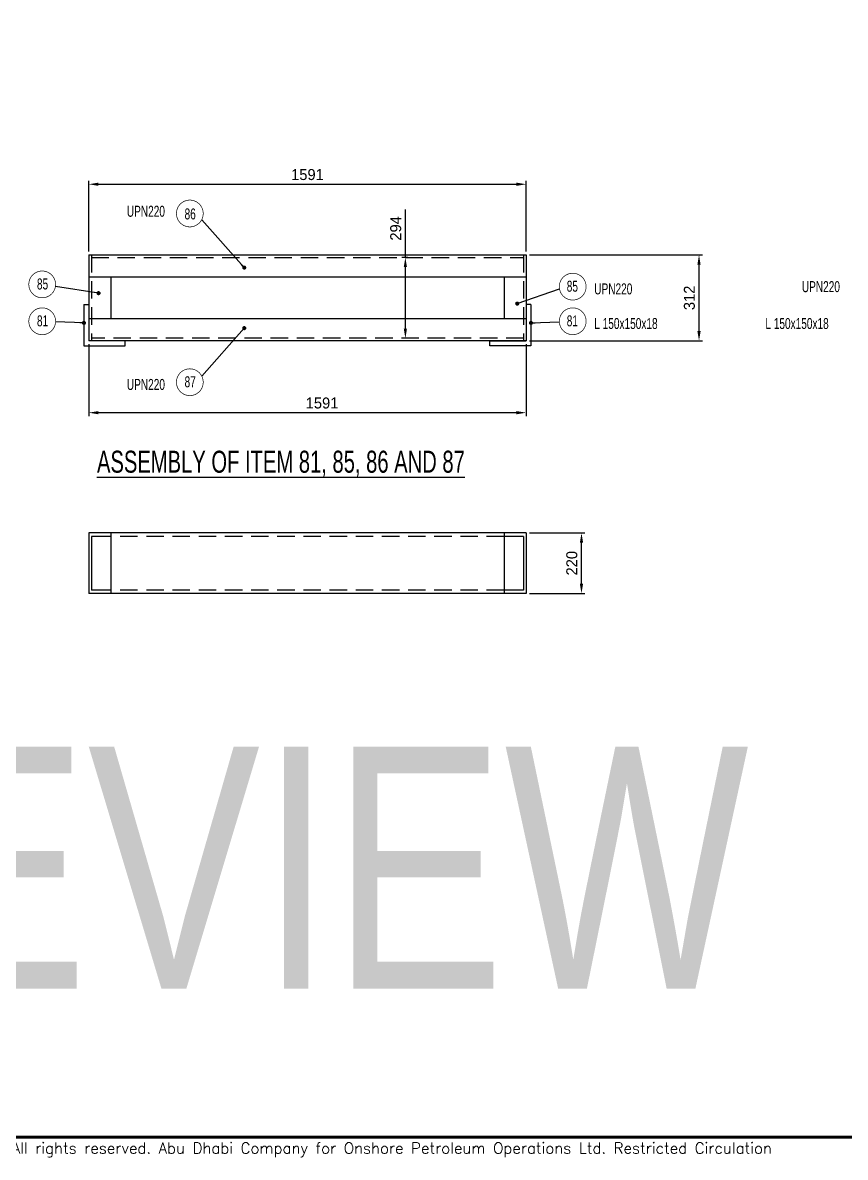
# Model space of a CAD drawing. Header units: millimetres. Extents: x 0 to 16187, y -20471 to 6290.
# Drawn here: x 4515.6 to 4815, y 3874.1 to 4286.9 of the extents above; entities that cross this region are included whole.
import ezdxf
from ezdxf.enums import TextEntityAlignment as Align

# ---------------------------------------------------------------- set-up
doc = ezdxf.new("R2018")
doc.units = ezdxf.units.MM
doc.header["$PDSIZE"] = -1
doc.linetypes.add('DASHED2', pattern=[9.525, 6.35, -3.175])
doc.layers.add('BORDER1', color=3, linetype='Continuous')
doc.layers.add('BORDER2', color=7, linetype='Continuous')
doc.styles.add('ROMANC', font='ROMANC', dxfattribs={"height": 5})
doc.styles.add('ROMANS', font='ROMANS.shx', dxfattribs={"width": 0.8})
doc.styles.add('ROMANT', font='ROMANT', dxfattribs={"height": 4})
doc.styles.add('SLDTEXTSTYLE2', font='TXT', dxfattribs={"width": 0.686449})
doc.dimstyles.new('AM_ISO', dxfattribs={"dimtxt": 3.5, "dimasz": 3.5, "dimexe": 1, "dimexo": 1, "dimgap": 1.5, "dimtad": 1, "dimdsep": 46, "dimtxsty": 'Standard', "dimcen": 0, "dimclrd": 1, "dimclre": 1, "dimclrt": 1, "dimadec": 0, "dimazin": 2, "dimtp": 0.1, "dimtm": 0.1, "dimtfac": 0.71, "dimtdec": 3, "dimtmove": 0, "dimatfit": 3, "dimfxl": 1, "dimlwd": -1, "dimlwe": -1, "dimarcsym": 1})
doc.dimstyles.new('AM_ISO$7', dxfattribs={"dimtxt": 3.5, "dimasz": 3.5, "dimexe": 1, "dimexo": 1, "dimgap": 1.5, "dimtad": 1, "dimtoh": 1, "dimdsep": 46, "dimtxsty": 'Standard', "dimcen": 0, "dimclrd": 1, "dimclre": 1, "dimclrt": 1, "dimadec": 0, "dimazin": 2, "dimtp": 0.1, "dimtm": 0.1, "dimtfac": 0.71, "dimtdec": 3, "dimtmove": 0, "dimatfit": 3, "dimfxl": 1, "dimlwd": -1, "dimlwe": -1, "dimarcsym": 1})

# ---------------------------------------------------------------- blocks, each defined once
blk = doc.blocks.new('*D3360')
at = {"color": 1, "linetype": 'ByBlock'}
for p, q in [((4700.06, 4202.42), (4763.02, 4202.42)), ((4761.77, 4174.72), (4761.77, 4198.92)), ((4700.06, 4171.22), (4763.02, 4171.22))]:
    blk.add_line(p, q, dxfattribs=at)
at = {"color": 1}
for points in [[(4762.35, 4198.92), (4761.18, 4198.92), (4761.77, 4202.42)], [(4761.18, 4174.72), (4762.35, 4174.72), (4761.77, 4171.22)]]:
    blk.add_solid(points, dxfattribs=at)
at = {"layer": 'Defpoints', "color": 0}
for p in [(4698.81, 4202.42), (4761.77, 4202.42), (4698.81, 4171.22)]:
    blk.add_point(p, dxfattribs=at)
at = {"color": 1, "insert": (4758.27, 4186.82), "char_height": 4, "attachment_point": 5, "rotation": 90}
blk.add_mtext('312', dxfattribs=at)
blk = doc.blocks.new('*D3361')
at = {"color": 1, "linetype": 'ByBlock'}
for p, q in [((4700.06, 4101.27), (4720.24, 4101.27)), ((4718.99, 4082.77), (4718.99, 4097.77)), ((4700.06, 4079.27), (4720.24, 4079.27))]:
    blk.add_line(p, q, dxfattribs=at)
at = {"color": 1}
for points in [[(4719.57, 4097.77), (4718.41, 4097.77), (4718.99, 4101.27)], [(4718.41, 4082.77), (4719.57, 4082.77), (4718.99, 4079.27)]]:
    blk.add_solid(points, dxfattribs=at)
at = {"layer": 'Defpoints', "color": 0}
for p in [(4698.81, 4101.27), (4718.99, 4101.27), (4698.81, 4079.27)]:
    blk.add_point(p, dxfattribs=at)
at = {"color": 1, "insert": (4715.49, 4090.27), "char_height": 4, "attachment_point": 5, "rotation": 90}
blk.add_mtext('220', dxfattribs=at)
blk = doc.blocks.new('*D3362')
at = {"color": 1, "linetype": 'ByBlock'}
for p, q in [((4539.71, 4169.97), (4539.71, 4143.79)), ((4698.81, 4169.97), (4698.81, 4143.79)), ((4695.31, 4145.04), (4543.21, 4145.04))]:
    blk.add_line(p, q, dxfattribs=at)
at = {"color": 1}
for points in [[(4543.21, 4145.62), (4543.21, 4144.45), (4539.71, 4145.04)], [(4695.31, 4144.45), (4695.31, 4145.62), (4698.81, 4145.04)]]:
    blk.add_solid(points, dxfattribs=at)
at = {"layer": 'Defpoints', "color": 0}
for p in [(4539.71, 4171.22), (4698.81, 4171.22), (4539.71, 4145.04)]:
    blk.add_point(p, dxfattribs=at)
at = {"color": 1, "insert": (4624.57, 4148.54), "char_height": 4, "attachment_point": 5}
blk.add_mtext('1591', dxfattribs=at)
blk = doc.blocks.new('A$7E9319B26321A4')
for p, q in [((15, 15), (13.2, 15)), ((13.2, 15), (13.2, 1.8)), ((15, 15), (15, 0)), ((0, 0), (0, 1.8)), ((0, 1.8), (13.2, 1.8)), ((15, 0), (0, 0))]:
    blk.add_line(p, q)
blk = doc.blocks.new('*D3652')
at = {"color": 1, "linetype": 'ByBlock'}
for p, q in [((4539.71, 4203.67), (4539.71, 4229.41)), ((4543.21, 4228.16), (4695.31, 4228.16)), ((4698.81, 4203.67), (4698.81, 4229.41))]:
    blk.add_line(p, q, dxfattribs=at)
at = {"color": 1}
for points in [[(4543.21, 4228.74), (4543.21, 4227.57), (4539.71, 4228.16)], [(4695.31, 4227.57), (4695.31, 4228.74), (4698.81, 4228.16)]]:
    blk.add_solid(points, dxfattribs=at)
at = {"layer": 'Defpoints', "color": 0}
for p in [(4698.81, 4228.16), (4539.71, 4202.42), (4698.81, 4202.42)]:
    blk.add_point(p, dxfattribs=at)
at = {"color": 1, "insert": (4619.26, 4231.66), "char_height": 4, "attachment_point": 5}
blk.add_mtext('1591', dxfattribs=at)
blk = doc.blocks.new('*U609')
at = {"layer": 'BORDER1', "color": 154, "true_color": 0x1859a9, "const_width": 1}
blk.add_lwpolyline([(1.81, 811), (1144, 811), (1144, 0), (0, 0), (0, 811)], close=True, dxfattribs=at)
at = {"layer": 'BORDER2', "color": 154, "true_color": 0x1859a9, "style": 'ROMANS'}
blk.add_text('2017 ADNOC Onshore . All rights reserved. Abu Dhabi Company for Onshore Petroleum Operations Ltd. Restricted Circulation', height=4, dxfattribs=at).set_placement((489.5, -2), align=Align.TOP_CENTER)
at = {"layer": 'BORDER2', "flags": 8}
for tag, height, style, p in [('REV-A', 3.24, 'ROMANS', (986.93, 140.25)), ('RE-A', 8.06, 'ROMANT', (1084.63, 7.17))]:
    blk.add_attdef(tag, text='', height=height, dxfattribs=dict(at, style=style)).set_placement(p, align=Align.CENTER)
at = {"layer": 'BORDER2', "style": 'ROMANS', "width": 3.830216}
blk.add_attdef('DATE-A', text='', height=3.24, dxfattribs=at).set_placement((995.51, 140.25), (1008.51, 140.25), align=Align.FIT)
at = {"layer": 'BORDER2'}
for tag, height, style, p in [('DRN-A', 3.24, 'ROMANS', (1018.38, 140.25)), ('CHD-A', 3.24, 'ROMANS', (1032.35, 140.25)), ('APD-A', 3.24, 'ROMANS', (1046.64, 140.25)), ('CONS_CONT_VEND', 4.2, 'ROMANC', (1061.39, 72.83))]:
    blk.add_attdef(tag, text='', height=height, dxfattribs=dict(at, style=style)).set_placement(p, align=Align.CENTER)
at = {"layer": 'BORDER2', "style": 'ROMANS', "width": 0.8}
for tag, p, height in [('1:X', (997.23, 122.55), 3.5), ('LOC', (1042.74, 122.55), 3.5), ('PROJ_NO', (1118.64, 122.55), 3.5), ('CONS_DRG_NO', (1011, 63), 3)]:
    blk.add_attdef(tag, p, '', height=height, dxfattribs=at)
at = {"layer": 'BORDER2', "lineweight": 30, "width": 0.8, "flags": 104}
blk.add_attdef('COMMENTS-A', text='', height=2.2, dxfattribs=at).set_placement((1055.21, 142.07), align=Align.MIDDLE_LEFT)
at = {"layer": 'BORDER2', "style": 'ROMANS', "width": 0.8}
for tag, p in [('PROJECT_TITLE_1', (1061.07, 55.35)), ('PROJECT_TITLE_2', (1061.07, 49.3))]:
    blk.add_attdef(tag, text='', height=3.5, dxfattribs=at).set_placement(p, align=Align.MIDDLE)
at = {"layer": 'BORDER2', "style": 'ROMANT', "width": 0.8}
for tag, p in [('DRG_TITLE_1', (1061.07, 36.31)), ('DRG_TITLE_2', (1061.07, 28.31)), ('DRG_TITLE_3', (1061.07, 20.31))]:
    blk.add_attdef(tag, text='', height=5, dxfattribs=at).set_placement(p, align=Align.CENTER)
at = {"layer": 'BORDER2', "style": 'ROMANT'}
for tag, p in [('AR', (995, 7.17)), ('PA', (1011.74, 7.17)), ('DC', (1028.45, 7.17)), ('TS', (1120.84, 7.17))]:
    blk.add_attdef(tag, p, '', height=8.06, dxfattribs=at)
for tag, p in [('SRNO', (1074.7, 7.17)), ('SH', (1115.8, 7.18))]:
    blk.add_attdef(tag, text='', height=8.06, dxfattribs=at).set_placement(p, align=Align.RIGHT)
at = {"layer": 'BORDER2', "style": 'ROMANS', "flags": 2}
blk.add_attdef('TB_VERSION', text='', height=2, dxfattribs=at).set_placement((1, -1), align=Align.TOP_LEFT)
blk = doc.blocks.new('*D5620')
at = {"color": 1, "linetype": 'ByBlock'}
for p, q in [((4654.9, 4201.52), (4654.9, 4218.93)), ((4655.77, 4201.52), (4653.65, 4201.52)), ((4654.9, 4175.62), (4654.9, 4198.02)), ((4655.36, 4172.12), (4653.65, 4172.12))]:
    blk.add_line(p, q, dxfattribs=at)
at = {"color": 1}
for points in [[(4655.48, 4198.02), (4654.32, 4198.02), (4654.9, 4201.52)], [(4654.32, 4175.62), (4655.48, 4175.62), (4654.9, 4172.12)]]:
    blk.add_solid(points, dxfattribs=at)
at = {"layer": 'Defpoints', "color": 0}
for p in [(4654.9, 4201.52), (4657.02, 4201.52), (4656.61, 4172.12)]:
    blk.add_point(p, dxfattribs=at)
at = {"color": 1, "insert": (4651.4, 4212.1), "char_height": 4, "attachment_point": 5, "rotation": 90}
blk.add_mtext('294', dxfattribs=at)

msp = doc.modelspace()

# ---------------------------------------------------------------- linework, layer by layer
for p, q in [((4539.71146, 4202.42298), (4698.81146, 4202.42298)), ((4539.71146, 4202.42298), (4539.71146, 4171.22298)), ((4698.81146, 4202.42298), (4698.81146, 4171.22298)), ((4539.71146, 4194.42298), (4698.81146, 4194.42298)), ((4547.71146, 4194.42298), (4547.71146, 4179.22298)), ((4690.81146, 4194.42298), (4690.81146, 4179.22298)), ((4698.81146, 4179.22298), (4539.71146, 4179.22298)), ((4698.81146, 4171.22298), (4539.71146, 4171.22298)), ((4539.71146, 4101.27121), (4539.71146, 4079.27121)), ((4698.81146, 4101.27121), (4539.71146, 4101.27121)), ((4540.61146, 4100.02121), (4540.61146, 4080.52121)), ((4547.71146, 4100.02121), (4540.61146, 4100.02121)), ((4547.71146, 4101.27121), (4547.71146, 4079.27121)), ((4690.81146, 4101.27121), (4690.81146, 4079.27121)), ((4697.91146, 4100.02121), (4690.81146, 4100.02121)), ((4697.91146, 4100.02121), (4697.91146, 4080.52121)), ((4698.81146, 4101.27121), (4698.81146, 4079.27121)), ((4698.81146, 4079.27121), (4539.71146, 4079.27121)), ((4547.71146, 4080.52121), (4540.61146, 4080.52121)), ((4697.91146, 4080.52121), (4690.81146, 4080.52121))]:
    msp.add_line(p, q)
at = {"color": 2, "linetype": 'DASHED2'}
for p, q in [((4540.61146, 4202.42298), (4540.61146, 4171.22298)), ((4540.61146, 4201.52298), (4697.91146, 4201.52298)), ((4697.91146, 4202.42298), (4697.91146, 4171.22298)), ((4697.91146, 4172.12298), (4540.61146, 4172.12298)), ((4690.81146, 4100.02121), (4547.71146, 4100.02121)), ((4690.81146, 4080.52121), (4547.71146, 4080.52121))]:
    msp.add_line(p, q, dxfattribs=at)
at = {"color": 2}
for points in [[(4581.32437, 4217.51738, 0.25, 0.25, -1), (4571.57437, 4217.51738, 0.25, 0.25, -1)], [(4527.59502, 4178.3003, 0.25, 0.25, 1), (4517.84502, 4178.3003, 0.25, 0.25, 1)], [(4710.92789, 4178.3003, 0.25, 0.25, -1), (4720.67789, 4178.3003, 0.25, 0.25, -1)], [(4581.32437, 4156.12858, 0.25, 0.25, 1), (4571.57437, 4156.12858, 0.25, 0.25, 1)]]:
    msp.add_lwpolyline(points, format="xyseb", close=True, dxfattribs=at)
at = {"color": 4, "const_width": 0.25}
for points in [[(4527.59502, 4191.71752, 1), (4517.84502, 4191.71752, 1)], [(4710.92789, 4190.89978, -1), (4720.67789, 4190.89978, -1)]]:
    msp.add_lwpolyline(points, format="xyb", close=True, dxfattribs=at)

# ---------------------------------------------------------------- block references
at = {"xscale": -1}
msp.add_blockref('A$7E9319B26321A4', (4552.91146, 4169.42298), dxfattribs=at)
msp.add_blockref('A$7E9319B26321A4', (4685.61146, 4169.42298))
at = {"layer": 'BORDER1'}
ref = msp.add_blockref('*U609', (2751.74575, 3881.44049), dxfattribs=at)
lines = msp.add_mtext('\\W0.80000;ISSUED FOR REVIEW\\P', dxfattribs={"layer": 'BORDER2', "insert": (3806.95572, 4023.51493), "char_height": 88, "attachment_point": 1})
ref.add_attrib('COMMENTS-A', '', (3806.95572, 4023.51493), dxfattribs={"flags": 104}).embed_mtext(lines)
msp.add_blockref('*U609', (4127.45492, 3881.44049), dxfattribs=at)

# ---------------------------------------------------------------- texts
at = {"color": 2, "style": 'SLDTEXTSTYLE2', "width": 0.686449}
for s, p in [('UPN220', (4553.5211, 4216.33266)), ('L 150x150x18', (4723.62927, 4175.48502)), ('L 150x150x18', (4785.90536, 4175.48502)), ('UPN220', (4553.5211, 4153.3133))]:
    msp.add_text(s, height=4, dxfattribs=at).set_placement(p)
for s, p in [('86', (4576.58254, 4217.363)), ('81', (4522.8532, 4178.45468)), ('81', (4715.66971, 4178.45468)), ('87', (4576.58254, 4156.28296))]:
    msp.add_text(s, height=4, dxfattribs=at).set_placement(p, align=Align.MIDDLE_CENTER)
at = {"color": 4, "lineweight": 25, "style": 'SLDTEXTSTYLE2', "width": 0.686449}
for p in [(4522.8532, 4191.8719), (4715.66971, 4191.05415)]:
    msp.add_text('85', height=4, dxfattribs=at).set_placement(p, align=Align.MIDDLE_CENTER)
for p in [(4723.62927, 4188.08449), (4799.17671, 4188.90224)]:
    msp.add_text('UPN220', height=4, dxfattribs=at).set_placement(p)
at = {"color": 7, "lineweight": 25, "style": 'SLDTEXTSTYLE2', "width": 0.686449}
msp.add_text('%%UASSEMBLY OF ITEM 81, 85, 86 AND 87', height=8, dxfattribs=at).set_placement((4542.66497, 4123.20217))

# ---------------------------------------------------------------- dimensions: what is measured, and where the dimension line sits
dim = msp.add_linear_dim(base=(4698.81146, 4228.15733), p1=(4539.71146, 4202.42298), p2=(4698.81146, 4202.42298), dimstyle='AM_ISO', override={"dimtxt": 4, "dimexe": 1.25, "dimexo": 1.25, "dimlfac": 10})
dim.commit()
dim.dimension.update_dxf_attribs({"geometry": '*D3652', "text_midpoint": (4619.26146, 4231.65733)})
for base, p1, p2, picture, middle in [((4654.90013, 4201.52298), (4656.61256, 4172.12298), (4657.02379, 4201.52298), '*D5620', (4654.90013, 4212.09999)), ((4761.76579, 4202.42298), (4698.81146, 4171.22298), (4698.81146, 4202.42298), '*D3360', (4761.76579, 4186.82298))]:
    dim = msp.add_linear_dim(base=base, p1=p1, p2=p2, angle=90, dimstyle='AM_ISO', override={"dimtxt": 4, "dimexe": 1.25, "dimexo": 1.25, "dimlfac": 10})
    dim.commit()
    dim.dimension.update_dxf_attribs({"geometry": picture, "text_midpoint": middle, "dimtype": 160})
dim = msp.add_linear_dim(base=(4539.71146, 4145.03701), p1=(4698.81146, 4171.22298), p2=(4539.71146, 4171.22298), dimstyle='AM_ISO', override={"dimtxt": 4, "dimexe": 1.25, "dimexo": 1.25, "dimlfac": 10})
dim.commit()
dim.dimension.update_dxf_attribs({"geometry": '*D3362', "text_midpoint": (4624.56789, 4145.03701), "dimtype": 160})
dim = msp.add_linear_dim(base=(4718.99081, 4101.27121), p1=(4698.81146, 4079.27121), p2=(4698.81146, 4101.27121), angle=90, dimstyle='AM_ISO', override={"dimtxt": 4, "dimexe": 1.25, "dimexo": 1.25, "dimlfac": 10})
dim.commit()
dim.dimension.update_dxf_attribs({"geometry": '*D3361', "text_midpoint": (4715.49081, 4090.27121)})

# ---------------------------------------------------------------- leaders
at = {"color": 2}
for points in [[(4596.25257, 4197.84111), (4580.77071, 4215.26092)], [(4537.91146, 4177.70939), (4527.59134, 4178.11082)], [(4700.61146, 4177.70939), (4710.93158, 4178.11082)], [(4596.25257, 4175.80485), (4580.77071, 4158.38504)]]:
    msp.add_leader(points, dimstyle='AM_ISO$7', override={"dimasz": 1.5, "dimldrblk": 'Dot'}, dxfattribs=at)
at = {"color": 4}
for points in [[(4543.23797, 4188.52249), (4527.53697, 4190.96743)], [(4695.60258, 4184.72309), (4710.99896, 4190.0704)]]:
    msp.add_leader(points, dimstyle='AM_ISO$7', override={"dimasz": 1.5, "dimldrblk": 'Dot'}, dxfattribs=at)

doc.saveas('drawing.dxf')
